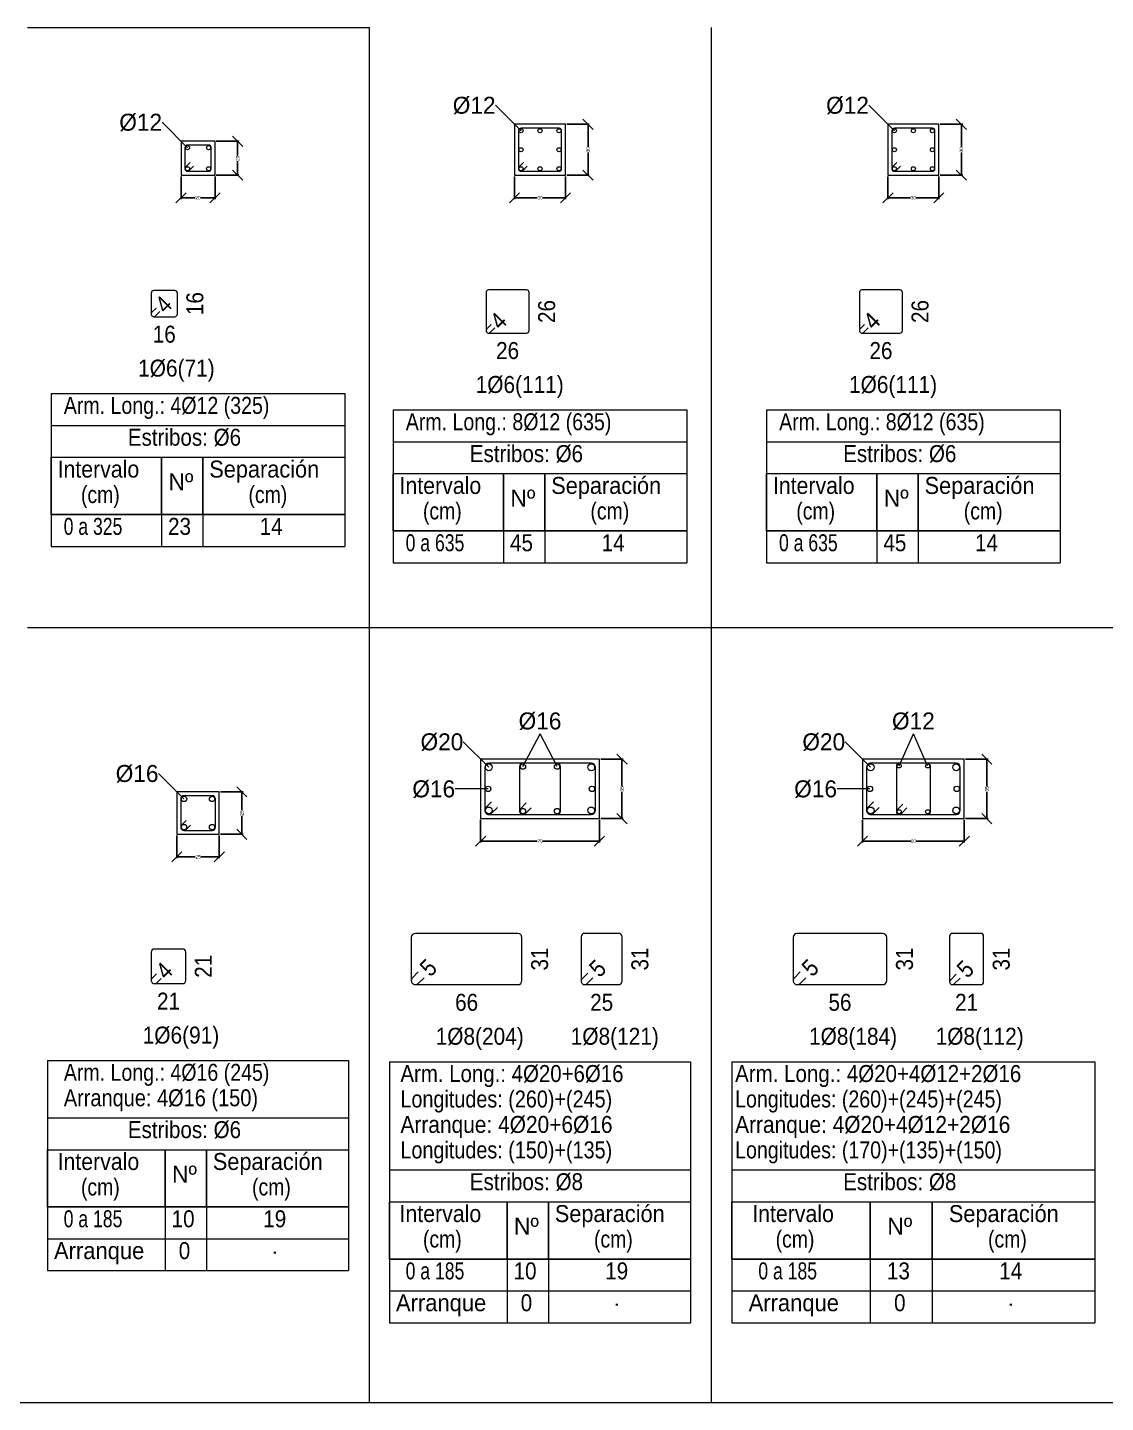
# Model space of a CAD drawing. Header units: millimetres. Extents: x 0 to 59.4, y 0 to 93.5.
# Drawn here: x 34.79 to 47.49, y 63.58 to 79.78 of the extents above; entities that cross this region are included whole.
import ezdxf
from ezdxf.enums import TextEntityAlignment as Align

# ---------------------------------------------------------------- set-up
doc = ezdxf.new("R2010")
doc.units = ezdxf.units.MM
for name, color, linetype, lineweight in [('ARM_LONGITUDINAL_Ø12', 171, 'Continuous', 9), ('ARM_LONGITUDINAL_Ø16', 212, 'Continuous', 9), ('ARM_LONGITUDINAL_Ø20', 30, 'Continuous', 9), ('ARM_TRANSVERSAL_DIMENSIONES_DE_LOS_ESTRIBOS', 122, 'Continuous', 9), ('ARM_TRANSVERSAL_REFERENCIA', 106, 'Continuous', 9), ('ARM_TRANSVERSAL_Ø6', 151, 'Continuous', 9), ('ARM_TRANSVERSAL_Ø8', 32, 'Continuous', 9), ('CUADRO_LINEAS', 7, 'Continuous', 9), ('CUADRO_LINEAS_DE_LA_TABLA_DE_DATOS_DE_LAS_COLUMNAS', 1, 'Continuous', 9), ('CUADRO_TEXTOS_DE_LA_TABLA_DE_DATOS_DE_LAS_COLUMNAS', 1, 'Continuous', 9), ('PILCPSECC_ARM_LONG_LINEAS_DE_LAS_ETIQUETAS_DE_LAS_POSICIONES_DE_ARMADO_LONGITUDINAL', 106, 'Continuous', 9), ('PILCPSECC_ARM_LONG_REFERENCIA', 106, 'Continuous', 9), ('SECC_COTAS', 122, 'Continuous', 9), ('SECC_HORMIGON', 1, 'Continuous', 9)]:
    doc.layers.add(name, color=color, linetype=linetype, lineweight=lineweight)
doc.styles.add('CYPETXT_0.06_romans', font='arial.ttf', dxfattribs={"height": 0.04})
doc.styles.add('CYPETXT_romans', font='arial.ttf', dxfattribs={"height": 0.2})
doc.dimstyles.new('cype_oblique', dxfattribs={"dimtxt": 0.18, "dimasz": 0.18, "dimexe": 0.015, "dimexo": 0.015, "dimgap": 0, "dimtad": 0, "dimdec": 4, "dimzin": 0, "dimdsep": 46, "dimtxsty": 'CYPETXT_0.06_romans', "dimblk": 'OBLIQUE', "dimtsz": 0.06, "dimcen": 0.09, "dimadec": 0, "dimazin": 0, "dimtfac": 1, "dimtdec": 4, "dimtofl": 0, "dimtmove": 2, "dimatfit": 3, "dimfxl": 1, "dimtolj": 1, "dimtzin": 0, "dimarcsym": 0})

# ---------------------------------------------------------------- blocks, each defined once
blk = doc.blocks.new('*D22')
at = {"layer": 'Defpoints', "color": 0, "transparency": 16777216}
for p in [(36.6, 78.038), (37, 78.038), (37, 77.772)]:
    blk.add_point(p, dxfattribs=at)
at = {"layer": 'SECC_COTAS', "color": 0, "lineweight": -2, "transparency": 16777216}
for p, q in [((36.6, 78.023), (36.6, 77.757)), ((37, 78.023), (37, 77.757)), ((36.54, 77.712), (36.66, 77.832)), ((36.6, 77.772), (36.767, 77.772)), ((37, 77.772), (36.833, 77.772)), ((36.94, 77.712), (37.06, 77.832))]:
    blk.add_line(p, q, dxfattribs=at)
at = {"layer": 'SECC_COTAS', "color": 0, "transparency": 16777216, "insert": (36.8, 77.772), "char_height": 0.04, "attachment_point": 5, "style": 'CYPETXT_0.06_romans'}
blk.add_mtext('\\A1;20', dxfattribs=at)
blk = doc.blocks.new('_OBLIQUE')
at = {"color": 0, "linetype": 'ByBlock', "lineweight": -2}
blk.add_line((-0.5, -0.5), (0.5, 0.5), dxfattribs=at)
blk = doc.blocks.new('*D23')
at = {"layer": 'Defpoints', "color": 0, "transparency": 16777216}
for p in [(37, 78.438), (37.266, 78.438), (37, 78.038)]:
    blk.add_point(p, dxfattribs=at)
at = {"layer": 'SECC_COTAS', "color": 0, "lineweight": -2, "transparency": 16777216}
for p, q in [((37.015, 78.438), (37.281, 78.438)), ((37.326, 78.378), (37.206, 78.498)), ((37.266, 78.438), (37.266, 78.272)), ((37.326, 77.978), (37.206, 78.098)), ((37.266, 78.038), (37.266, 78.205)), ((37.015, 78.038), (37.281, 78.038))]:
    blk.add_line(p, q, dxfattribs=at)
at = {"layer": 'SECC_COTAS', "color": 0, "transparency": 16777216, "insert": (37.266, 78.238), "char_height": 0.04, "attachment_point": 5, "rotation": 90, "style": 'CYPETXT_0.06_romans'}
blk.add_mtext('\\A1;20', dxfattribs=at)
blk = doc.blocks.new('*D24')
at = {"layer": 'Defpoints', "color": 0, "transparency": 16777216}
for p in [(40.53, 78.038), (41.13, 78.038), (41.13, 77.772)]:
    blk.add_point(p, dxfattribs=at)
at = {"layer": 'SECC_COTAS', "color": 0, "lineweight": -2, "transparency": 16777216}
for p, q in [((40.53, 78.023), (40.53, 77.757)), ((41.13, 78.023), (41.13, 77.757)), ((40.47, 77.712), (40.59, 77.832)), ((40.53, 77.772), (40.797, 77.772)), ((41.13, 77.772), (40.863, 77.772)), ((41.07, 77.712), (41.19, 77.832))]:
    blk.add_line(p, q, dxfattribs=at)
at = {"layer": 'SECC_COTAS', "color": 0, "transparency": 16777216, "insert": (40.83, 77.772), "char_height": 0.04, "attachment_point": 5, "style": 'CYPETXT_0.06_romans'}
blk.add_mtext('\\A1;30', dxfattribs=at)
blk = doc.blocks.new('*D25')
at = {"layer": 'Defpoints', "color": 0, "transparency": 16777216}
for p in [(41.13, 78.638), (41.396, 78.638), (41.13, 78.038)]:
    blk.add_point(p, dxfattribs=at)
at = {"layer": 'SECC_COTAS', "color": 0, "lineweight": -2, "transparency": 16777216}
for p, q in [((41.145, 78.638), (41.411, 78.638)), ((41.456, 78.578), (41.336, 78.698)), ((41.396, 78.638), (41.396, 78.371)), ((41.396, 78.038), (41.396, 78.305)), ((41.456, 77.978), (41.336, 78.098)), ((41.145, 78.038), (41.411, 78.038))]:
    blk.add_line(p, q, dxfattribs=at)
at = {"layer": 'SECC_COTAS', "color": 0, "transparency": 16777216, "insert": (41.396, 78.338), "char_height": 0.04, "attachment_point": 5, "rotation": 90, "style": 'CYPETXT_0.06_romans'}
blk.add_mtext('\\A1;30', dxfattribs=at)
blk = doc.blocks.new('*D26')
at = {"layer": 'Defpoints', "color": 0, "transparency": 16777216}
for p in [(44.93, 78.038), (45.53, 78.038), (45.53, 77.772)]:
    blk.add_point(p, dxfattribs=at)
at = {"layer": 'SECC_COTAS', "color": 0, "lineweight": -2, "transparency": 16777216}
for p, q in [((44.93, 78.023), (44.93, 77.757)), ((45.53, 78.023), (45.53, 77.757)), ((44.87, 77.712), (44.99, 77.832)), ((44.93, 77.772), (45.197, 77.772)), ((45.53, 77.772), (45.263, 77.772)), ((45.47, 77.712), (45.59, 77.832))]:
    blk.add_line(p, q, dxfattribs=at)
at = {"layer": 'SECC_COTAS', "color": 0, "transparency": 16777216, "insert": (45.23, 77.772), "char_height": 0.04, "attachment_point": 5, "style": 'CYPETXT_0.06_romans'}
blk.add_mtext('\\A1;30', dxfattribs=at)
blk = doc.blocks.new('*D27')
at = {"layer": 'Defpoints', "color": 0, "transparency": 16777216}
for p in [(45.53, 78.638), (45.796, 78.638), (45.53, 78.038)]:
    blk.add_point(p, dxfattribs=at)
at = {"layer": 'SECC_COTAS', "color": 0, "lineweight": -2, "transparency": 16777216}
for p, q in [((45.545, 78.638), (45.811, 78.638)), ((45.856, 78.578), (45.736, 78.698)), ((45.796, 78.638), (45.796, 78.371)), ((45.796, 78.038), (45.796, 78.305)), ((45.856, 77.978), (45.736, 78.098)), ((45.545, 78.038), (45.811, 78.038))]:
    blk.add_line(p, q, dxfattribs=at)
at = {"layer": 'SECC_COTAS', "color": 0, "transparency": 16777216, "insert": (45.796, 78.338), "char_height": 0.04, "attachment_point": 5, "rotation": 90, "style": 'CYPETXT_0.06_romans'}
blk.add_mtext('\\A1;30', dxfattribs=at)
blk = doc.blocks.new('*D46')
at = {"layer": 'Defpoints', "color": 0, "transparency": 16777216}
for p in [(36.55, 70.273), (37.05, 70.273), (37.05, 70.007)]:
    blk.add_point(p, dxfattribs=at)
at = {"layer": 'SECC_COTAS', "color": 0, "lineweight": -2, "transparency": 16777216}
for p, q in [((36.55, 70.258), (36.55, 69.992)), ((37.05, 70.258), (37.05, 69.992)), ((36.49, 69.947), (36.61, 70.067)), ((36.55, 70.007), (36.767, 70.007)), ((37.05, 70.007), (36.833, 70.007)), ((36.99, 69.947), (37.11, 70.067))]:
    blk.add_line(p, q, dxfattribs=at)
at = {"layer": 'SECC_COTAS', "color": 0, "transparency": 16777216, "insert": (36.8, 70.007), "char_height": 0.04, "attachment_point": 5, "style": 'CYPETXT_0.06_romans'}
blk.add_mtext('\\A1;25', dxfattribs=at)
blk = doc.blocks.new('*D47')
at = {"layer": 'Defpoints', "color": 0, "transparency": 16777216}
for p in [(37.05, 70.773), (37.316, 70.773), (37.05, 70.273)]:
    blk.add_point(p, dxfattribs=at)
at = {"layer": 'SECC_COTAS', "color": 0, "lineweight": -2, "transparency": 16777216}
for p, q in [((37.376, 70.713), (37.256, 70.833)), ((37.065, 70.773), (37.331, 70.773)), ((37.316, 70.773), (37.316, 70.557)), ((37.316, 70.273), (37.316, 70.49)), ((37.376, 70.213), (37.256, 70.333)), ((37.065, 70.273), (37.331, 70.273))]:
    blk.add_line(p, q, dxfattribs=at)
at = {"layer": 'SECC_COTAS', "color": 0, "transparency": 16777216, "insert": (37.316, 70.523), "char_height": 0.04, "attachment_point": 5, "rotation": 90, "style": 'CYPETXT_0.06_romans'}
blk.add_mtext('\\A1;25', dxfattribs=at)
blk = doc.blocks.new('*D48')
at = {"layer": 'Defpoints', "color": 0, "transparency": 16777216}
for p in [(40.13, 70.458), (41.53, 70.458), (41.53, 70.192)]:
    blk.add_point(p, dxfattribs=at)
at = {"layer": 'SECC_COTAS', "color": 0, "lineweight": -2, "transparency": 16777216}
for p, q in [((40.13, 70.443), (40.13, 70.177)), ((41.53, 70.443), (41.53, 70.177)), ((40.07, 70.132), (40.19, 70.252)), ((40.13, 70.192), (40.797, 70.192)), ((41.53, 70.192), (40.863, 70.192)), ((41.47, 70.132), (41.59, 70.252))]:
    blk.add_line(p, q, dxfattribs=at)
at = {"layer": 'SECC_COTAS', "color": 0, "transparency": 16777216, "insert": (40.83, 70.192), "char_height": 0.04, "attachment_point": 5, "style": 'CYPETXT_0.06_romans'}
blk.add_mtext('\\A1;70', dxfattribs=at)
blk = doc.blocks.new('*D49')
at = {"layer": 'Defpoints', "color": 0, "transparency": 16777216}
for p in [(41.53, 71.158), (41.796, 71.158), (41.53, 70.458)]:
    blk.add_point(p, dxfattribs=at)
at = {"layer": 'SECC_COTAS', "color": 0, "lineweight": -2, "transparency": 16777216}
for p, q in [((41.545, 71.158), (41.811, 71.158)), ((41.856, 71.098), (41.736, 71.218)), ((41.796, 71.158), (41.796, 70.841)), ((41.796, 70.458), (41.796, 70.775)), ((41.856, 70.398), (41.736, 70.518)), ((41.545, 70.458), (41.811, 70.458))]:
    blk.add_line(p, q, dxfattribs=at)
at = {"layer": 'SECC_COTAS', "color": 0, "transparency": 16777216, "insert": (41.796, 70.808), "char_height": 0.04, "attachment_point": 5, "rotation": 90, "style": 'CYPETXT_0.06_romans'}
blk.add_mtext('\\A1;35', dxfattribs=at)
blk = doc.blocks.new('*D50')
at = {"layer": 'Defpoints', "color": 0, "transparency": 16777216}
for p in [(44.63, 70.458), (45.83, 70.458), (45.83, 70.192)]:
    blk.add_point(p, dxfattribs=at)
at = {"layer": 'SECC_COTAS', "color": 0, "lineweight": -2, "transparency": 16777216}
for p, q in [((44.63, 70.443), (44.63, 70.177)), ((45.83, 70.443), (45.83, 70.177)), ((44.57, 70.132), (44.69, 70.252)), ((44.63, 70.192), (45.198, 70.192)), ((45.83, 70.192), (45.262, 70.192)), ((45.77, 70.132), (45.89, 70.252))]:
    blk.add_line(p, q, dxfattribs=at)
at = {"layer": 'SECC_COTAS', "color": 0, "transparency": 16777216, "insert": (45.23, 70.192), "char_height": 0.04, "attachment_point": 5, "style": 'CYPETXT_0.06_romans'}
blk.add_mtext('\\A1;60', dxfattribs=at)
blk = doc.blocks.new('*D51')
at = {"layer": 'Defpoints', "color": 0, "transparency": 16777216}
for p in [(45.83, 71.158), (46.096, 71.158), (45.83, 70.458)]:
    blk.add_point(p, dxfattribs=at)
at = {"layer": 'SECC_COTAS', "color": 0, "lineweight": -2, "transparency": 16777216}
for p, q in [((45.845, 71.158), (46.111, 71.158)), ((46.156, 71.098), (46.036, 71.218)), ((46.096, 71.158), (46.096, 70.841)), ((46.096, 70.458), (46.096, 70.775)), ((46.156, 70.398), (46.036, 70.518)), ((45.845, 70.458), (46.111, 70.458))]:
    blk.add_line(p, q, dxfattribs=at)
at = {"layer": 'SECC_COTAS', "color": 0, "transparency": 16777216, "insert": (46.096, 70.808), "char_height": 0.04, "attachment_point": 5, "rotation": 90, "style": 'CYPETXT_0.06_romans'}
blk.add_mtext('\\A1;35', dxfattribs=at)

msp = doc.modelspace()

# ---------------------------------------------------------------- linework, layer by layer
at = {"layer": 'ARM_LONGITUDINAL_Ø12'}
for centre in [(40.606, 78.56234), (40.83, 78.56234), (41.054, 78.56234), (45.006, 78.56234), (45.23, 78.56234), (45.454, 78.56234), (36.676, 78.36234), (36.924, 78.36234), (40.606, 78.33834), (41.054, 78.33834), (45.006, 78.33834), (45.454, 78.33834), (36.676, 78.11434), (36.924, 78.11434), (40.606, 78.11434), (40.83, 78.11434), (41.054, 78.11434), (45.006, 78.11434), (45.23, 78.11434), (45.454, 78.11434), (45.062, 71.07834), (45.398, 71.07834), (45.062, 70.53834), (45.398, 70.53834)]:
    msp.add_circle(centre, 0.024, dxfattribs=at)
at = {"layer": 'ARM_LONGITUDINAL_Ø16'}
for centre in [(40.62867, 71.07034), (41.03133, 71.07034), (40.218, 70.80834), (41.442, 70.80834), (44.718, 70.80834), (45.742, 70.80834), (36.634, 70.68934), (36.966, 70.68934), (40.62867, 70.54634), (41.03133, 70.54634), (36.634, 70.35734), (36.966, 70.35734)]:
    msp.add_circle(centre, 0.032, dxfattribs=at)
at = {"layer": 'ARM_LONGITUDINAL_Ø20'}
for centre in [(40.226, 71.06234), (41.434, 71.06234), (44.726, 71.06234), (45.734, 71.06234), (40.226, 70.55434), (41.434, 70.55434), (44.726, 70.55434), (45.734, 70.55434)]:
    msp.add_circle(centre, 0.04, dxfattribs=at)
at = {"layer": 'ARM_TRANSVERSAL_Ø6'}
for points in [[(40.6357, 78.18646), (40.58479, 78.13555), (40.58106, 78.13101), (40.57828, 78.12582), (40.57658, 78.12019), (40.576, 78.11434), (40.57658, 78.10849), (40.57828, 78.10286), (40.58106, 78.09767), (40.58479, 78.09312), (40.58933, 78.08939), (40.59452, 78.08662), (40.60015, 78.08491), (40.606, 78.08434), (41.054, 78.08434), (41.06548, 78.08662), (41.07521, 78.09312), (41.08172, 78.10286), (41.084, 78.11434), (41.084, 78.56234), (41.08172, 78.57382), (41.07521, 78.58355), (41.06548, 78.59005), (41.054, 78.59234), (40.606, 78.59234), (40.59452, 78.59005), (40.58479, 78.58355), (40.57828, 78.57382), (40.576, 78.56234), (40.576, 78.11434), (40.57658, 78.10849), (40.57828, 78.10286), (40.58106, 78.09767), (40.58479, 78.09312), (40.58933, 78.08939), (40.59452, 78.08662), (40.60015, 78.08491), (40.606, 78.08434), (40.61185, 78.08491), (40.61748, 78.08662), (40.62267, 78.08939), (40.62721, 78.09312), (40.67812, 78.14404)], [(45.0357, 78.18646), (44.98479, 78.13555), (44.98106, 78.13101), (44.97828, 78.12582), (44.97658, 78.12019), (44.976, 78.11434), (44.97658, 78.10849), (44.97828, 78.10286), (44.98106, 78.09767), (44.98479, 78.09312), (44.98933, 78.08939), (44.99452, 78.08662), (45.00015, 78.08491), (45.006, 78.08434), (45.454, 78.08434), (45.46548, 78.08662), (45.47521, 78.09312), (45.48172, 78.10286), (45.484, 78.11434), (45.484, 78.56234), (45.48172, 78.57382), (45.47521, 78.58355), (45.46548, 78.59005), (45.454, 78.59234), (45.006, 78.59234), (44.99452, 78.59005), (44.98479, 78.58355), (44.97828, 78.57382), (44.976, 78.56234), (44.976, 78.11434), (44.97658, 78.10849), (44.97828, 78.10286), (44.98106, 78.09767), (44.98479, 78.09312), (44.98933, 78.08939), (44.99452, 78.08662), (45.00015, 78.08491), (45.006, 78.08434), (45.01185, 78.08491), (45.01748, 78.08662), (45.02267, 78.08939), (45.02721, 78.09312), (45.07812, 78.14404)], [(36.7057, 78.18646), (36.65479, 78.13555), (36.65106, 78.13101), (36.64828, 78.12582), (36.64658, 78.12019), (36.646, 78.11434), (36.64658, 78.10849), (36.64828, 78.10286), (36.65106, 78.09767), (36.65479, 78.09312), (36.65933, 78.08939), (36.66452, 78.08662), (36.67015, 78.08491), (36.676, 78.08434), (36.924, 78.08434), (36.93548, 78.08662), (36.94521, 78.09312), (36.95172, 78.10286), (36.954, 78.11434), (36.954, 78.36234), (36.95172, 78.37382), (36.94521, 78.38355), (36.93548, 78.39005), (36.924, 78.39234), (36.676, 78.39234), (36.66452, 78.39005), (36.65479, 78.38355), (36.64828, 78.37382), (36.646, 78.36234), (36.646, 78.11434), (36.64658, 78.10849), (36.64828, 78.10286), (36.65106, 78.09767), (36.65479, 78.09312), (36.65933, 78.08939), (36.66452, 78.08662), (36.67015, 78.08491), (36.676, 78.08434), (36.68185, 78.08491), (36.68748, 78.08662), (36.69267, 78.08939), (36.69721, 78.09312), (36.74812, 78.14404)], [(36.3077, 76.47346), (36.25679, 76.42255), (36.25306, 76.41801), (36.25028, 76.41282), (36.24858, 76.40719), (36.248, 76.40134), (36.24858, 76.39549), (36.25028, 76.38986), (36.25306, 76.38467), (36.25679, 76.38012), (36.26133, 76.37639), (36.26652, 76.37362), (36.27215, 76.37191), (36.278, 76.37134), (36.526, 76.37134), (36.53748, 76.37362), (36.54721, 76.38012), (36.55372, 76.38986), (36.556, 76.40134), (36.556, 76.64934), (36.55372, 76.66082), (36.54721, 76.67055), (36.53748, 76.67705), (36.526, 76.67934), (36.278, 76.67934), (36.26652, 76.67705), (36.25679, 76.67055), (36.25028, 76.66082), (36.248, 76.64934), (36.248, 76.40134), (36.24858, 76.39549), (36.25028, 76.38986), (36.25306, 76.38467), (36.25679, 76.38012), (36.26133, 76.37639), (36.26652, 76.37362), (36.27215, 76.37191), (36.278, 76.37134), (36.28385, 76.37191), (36.28948, 76.37362), (36.29467, 76.37639), (36.29921, 76.38012), (36.35012, 76.43104)], [(40.2537, 76.28046), (40.20279, 76.22955), (40.19906, 76.22501), (40.19628, 76.21982), (40.19458, 76.21419), (40.194, 76.20834), (40.19458, 76.20249), (40.19628, 76.19686), (40.19906, 76.19167), (40.20279, 76.18712), (40.20733, 76.18339), (40.21252, 76.18062), (40.21815, 76.17891), (40.224, 76.17834), (40.672, 76.17834), (40.68348, 76.18062), (40.69321, 76.18712), (40.69972, 76.19686), (40.702, 76.20834), (40.702, 76.65634), (40.69972, 76.66782), (40.69321, 76.67755), (40.68348, 76.68405), (40.672, 76.68634), (40.224, 76.68634), (40.21252, 76.68405), (40.20279, 76.67755), (40.19628, 76.66782), (40.194, 76.65634), (40.194, 76.20834), (40.19458, 76.20249), (40.19628, 76.19686), (40.19906, 76.19167), (40.20279, 76.18712), (40.20733, 76.18339), (40.21252, 76.18062), (40.21815, 76.17891), (40.224, 76.17834), (40.22985, 76.17891), (40.23548, 76.18062), (40.24067, 76.18339), (40.24521, 76.18712), (40.29612, 76.23804)], [(44.6537, 76.28046), (44.60279, 76.22955), (44.59906, 76.22501), (44.59628, 76.21982), (44.59458, 76.21419), (44.594, 76.20834), (44.59458, 76.20249), (44.59628, 76.19686), (44.59906, 76.19167), (44.60279, 76.18712), (44.60733, 76.18339), (44.61252, 76.18062), (44.61815, 76.17891), (44.624, 76.17834), (45.072, 76.17834), (45.08348, 76.18062), (45.09321, 76.18712), (45.09972, 76.19686), (45.102, 76.20834), (45.102, 76.65634), (45.09972, 76.66782), (45.09321, 76.67755), (45.08348, 76.68405), (45.072, 76.68634), (44.624, 76.68634), (44.61252, 76.68405), (44.60279, 76.67755), (44.59628, 76.66782), (44.594, 76.65634), (44.594, 76.20834), (44.59458, 76.20249), (44.59628, 76.19686), (44.59906, 76.19167), (44.60279, 76.18712), (44.60733, 76.18339), (44.61252, 76.18062), (44.61815, 76.17891), (44.624, 76.17834), (44.62985, 76.17891), (44.63548, 76.18062), (44.64067, 76.18339), (44.64521, 76.18712), (44.69612, 76.23804)], [(36.65804, 70.43512), (36.60713, 70.38421), (36.6024, 70.37845), (36.59889, 70.37188), (36.59673, 70.36475), (36.596, 70.35734), (36.59673, 70.34992), (36.59889, 70.3428), (36.6024, 70.33623), (36.60713, 70.33047), (36.61289, 70.32574), (36.61946, 70.32223), (36.62659, 70.32007), (36.634, 70.31934), (36.966, 70.31934), (36.98054, 70.32223), (36.99287, 70.33047), (37.00111, 70.3428), (37.004, 70.35734), (37.004, 70.68934), (37.00111, 70.70388), (36.99287, 70.71621), (36.98054, 70.72445), (36.966, 70.72734), (36.634, 70.72734), (36.61946, 70.72445), (36.60713, 70.71621), (36.59889, 70.70388), (36.596, 70.68934), (36.596, 70.35734), (36.59673, 70.34992), (36.59889, 70.3428), (36.6024, 70.33623), (36.60713, 70.33047), (36.61289, 70.32574), (36.61946, 70.32223), (36.62659, 70.32007), (36.634, 70.31934), (36.64141, 70.32007), (36.64854, 70.32223), (36.65511, 70.32574), (36.66087, 70.33047), (36.71178, 70.38138)], [(36.31004, 68.62912), (36.25913, 68.57821), (36.2544, 68.57245), (36.25089, 68.56588), (36.24873, 68.55875), (36.248, 68.55134), (36.24873, 68.54392), (36.25089, 68.5368), (36.2544, 68.53023), (36.25913, 68.52447), (36.26489, 68.51974), (36.27146, 68.51623), (36.27859, 68.51407), (36.286, 68.51334), (36.618, 68.51334), (36.63254, 68.51623), (36.64487, 68.52447), (36.65311, 68.5368), (36.656, 68.55134), (36.656, 68.88334), (36.65311, 68.89788), (36.64487, 68.91021), (36.63254, 68.91845), (36.618, 68.92134), (36.286, 68.92134), (36.27146, 68.91845), (36.25913, 68.91021), (36.25089, 68.89788), (36.248, 68.88334), (36.248, 68.55134), (36.24873, 68.54392), (36.25089, 68.5368), (36.2544, 68.53023), (36.25913, 68.52447), (36.26489, 68.51974), (36.27146, 68.51623), (36.27859, 68.51407), (36.286, 68.51334), (36.29341, 68.51407), (36.30054, 68.51623), (36.30711, 68.51974), (36.31287, 68.52447), (36.36378, 68.57538)]]:
    msp.add_lwpolyline(points, dxfattribs=at)
at = {"layer": 'ARM_TRANSVERSAL_Ø8'}
for points in [[(40.25994, 70.65616), (40.19206, 70.58828), (40.18609, 70.58101), (40.18165, 70.57271), (40.17892, 70.5637), (40.178, 70.55434), (40.17892, 70.54497), (40.18165, 70.53597), (40.18609, 70.52767), (40.19206, 70.5204), (40.19933, 70.51443), (40.20763, 70.50999), (40.21664, 70.50726), (40.226, 70.50634), (41.434, 70.50634), (41.45237, 70.50999), (41.46794, 70.5204), (41.47835, 70.53597), (41.482, 70.55434), (41.482, 71.06234), (41.47835, 71.08071), (41.46794, 71.09628), (41.45237, 71.10668), (41.434, 71.11034), (40.226, 71.11034), (40.20763, 71.10668), (40.19206, 71.09628), (40.18165, 71.08071), (40.178, 71.06234), (40.178, 70.55434), (40.17892, 70.54497), (40.18165, 70.53597), (40.18609, 70.52767), (40.19206, 70.5204), (40.19933, 70.51443), (40.20763, 70.50999), (40.21664, 70.50726), (40.226, 70.50634), (40.23536, 70.50726), (40.24437, 70.50999), (40.25267, 70.51443), (40.25994, 70.5204), (40.32782, 70.58828)], [(40.66826, 70.6425), (40.60038, 70.57462), (40.59541, 70.56856), (40.59171, 70.56165), (40.58944, 70.55414), (40.58867, 70.54634), (40.58944, 70.53853), (40.59171, 70.53103), (40.59541, 70.52412), (40.60038, 70.51805), (40.60644, 70.51308), (40.61336, 70.50938), (40.62086, 70.50711), (40.62867, 70.50634), (41.03133, 70.50634), (41.04664, 70.50938), (41.05962, 70.51805), (41.06829, 70.53103), (41.07133, 70.54634), (41.07133, 71.07034), (41.06829, 71.08565), (41.05962, 71.09862), (41.04664, 71.10729), (41.03133, 71.11034), (40.62867, 71.11034), (40.61336, 71.10729), (40.60038, 71.09862), (40.59171, 71.08565), (40.58867, 71.07034), (40.58867, 70.54634), (40.58944, 70.53853), (40.59171, 70.53103), (40.59541, 70.52412), (40.60038, 70.51805), (40.60644, 70.51308), (40.61336, 70.50938), (40.62086, 70.50711), (40.62867, 70.50634), (40.63647, 70.50711), (40.64397, 70.50938), (40.65089, 70.51308), (40.65695, 70.51805), (40.72483, 70.58594)], [(44.75994, 70.65616), (44.69206, 70.58828), (44.68609, 70.58101), (44.68165, 70.57271), (44.67892, 70.5637), (44.678, 70.55434), (44.67892, 70.54497), (44.68165, 70.53597), (44.68609, 70.52767), (44.69206, 70.5204), (44.69933, 70.51443), (44.70763, 70.50999), (44.71664, 70.50726), (44.726, 70.50634), (45.734, 70.50634), (45.75237, 70.50999), (45.76794, 70.5204), (45.77835, 70.53597), (45.782, 70.55434), (45.782, 71.06234), (45.77835, 71.08071), (45.76794, 71.09628), (45.75237, 71.10668), (45.734, 71.11034), (44.726, 71.11034), (44.70763, 71.10668), (44.69206, 71.09628), (44.68165, 71.08071), (44.678, 71.06234), (44.678, 70.55434), (44.67892, 70.54497), (44.68165, 70.53597), (44.68609, 70.52767), (44.69206, 70.5204), (44.69933, 70.51443), (44.70763, 70.50999), (44.71664, 70.50726), (44.726, 70.50634), (44.73536, 70.50726), (44.74437, 70.50999), (44.75267, 70.51443), (44.75994, 70.5204), (44.82782, 70.58828)], [(45.10725, 70.62885), (45.03937, 70.56097), (45.03539, 70.55612), (45.03244, 70.55058), (45.03061, 70.54458), (45.03, 70.53834), (45.03061, 70.5321), (45.03244, 70.52609), (45.03539, 70.52056), (45.03937, 70.51571), (45.04422, 70.51173), (45.04975, 70.50877), (45.05576, 70.50695), (45.062, 70.50634), (45.398, 70.50634), (45.41025, 70.50877), (45.42063, 70.51571), (45.42756, 70.52609), (45.43, 70.53834), (45.43, 71.07834), (45.42756, 71.09058), (45.42063, 71.10097), (45.41025, 71.1079), (45.398, 71.11034), (45.062, 71.11034), (45.04975, 71.1079), (45.03937, 71.10097), (45.03244, 71.09058), (45.03, 71.07834), (45.03, 70.53834), (45.03061, 70.5321), (45.03244, 70.52609), (45.03539, 70.52056), (45.03937, 70.51571), (45.04422, 70.51173), (45.04975, 70.50877), (45.05576, 70.50695), (45.062, 70.50634), (45.06701, 70.50673), (45.07189, 70.5079), (45.07653, 70.50983), (45.08081, 70.51245), (45.08463, 70.51571), (45.15251, 70.58359)], [(39.39494, 68.65116), (39.32706, 68.58328), (39.32109, 68.57601), (39.31665, 68.56771), (39.31392, 68.5587), (39.313, 68.54934), (39.31392, 68.53997), (39.31665, 68.53097), (39.32109, 68.52267), (39.32706, 68.5154), (39.33433, 68.50943), (39.34263, 68.50499), (39.35164, 68.50226), (39.361, 68.50134), (40.569, 68.50134), (40.58737, 68.50499), (40.60294, 68.5154), (40.61335, 68.53097), (40.617, 68.54934), (40.617, 69.05734), (40.61335, 69.07571), (40.60294, 69.09128), (40.58737, 69.10168), (40.569, 69.10534), (39.361, 69.10534), (39.34263, 69.10168), (39.32706, 69.09128), (39.31665, 69.07571), (39.313, 69.05734), (39.313, 68.54934), (39.31392, 68.53997), (39.31665, 68.53097), (39.32109, 68.52267), (39.32706, 68.5154), (39.33433, 68.50943), (39.34263, 68.50499), (39.35164, 68.50226), (39.361, 68.50134), (39.37036, 68.50226), (39.37937, 68.50499), (39.38767, 68.50943), (39.39494, 68.5154), (39.46282, 68.58328)], [(41.39526, 68.6375), (41.32738, 68.56962), (41.32241, 68.56356), (41.31871, 68.55665), (41.31644, 68.54914), (41.31567, 68.54134), (41.31644, 68.53353), (41.31871, 68.52603), (41.32241, 68.51912), (41.32738, 68.51305), (41.33344, 68.50808), (41.34036, 68.50438), (41.34786, 68.50211), (41.35567, 68.50134), (41.75833, 68.50134), (41.77364, 68.50438), (41.78662, 68.51305), (41.79529, 68.52603), (41.79833, 68.54134), (41.79833, 69.06534), (41.79529, 69.08065), (41.78662, 69.09362), (41.77364, 69.10229), (41.75833, 69.10534), (41.35567, 69.10534), (41.34036, 69.10229), (41.32738, 69.09362), (41.31871, 69.08065), (41.31567, 69.06534), (41.31567, 68.54134), (41.31644, 68.53353), (41.31871, 68.52603), (41.32241, 68.51912), (41.32738, 68.51305), (41.33344, 68.50808), (41.34036, 68.50438), (41.34786, 68.50211), (41.35567, 68.50134), (41.36347, 68.50211), (41.37097, 68.50438), (41.37789, 68.50808), (41.38395, 68.51305), (41.45183, 68.58094)], [(43.89494, 68.65116), (43.82706, 68.58328), (43.82109, 68.57601), (43.81665, 68.56771), (43.81392, 68.5587), (43.813, 68.54934), (43.81392, 68.53997), (43.81665, 68.53097), (43.82109, 68.52267), (43.82706, 68.5154), (43.83433, 68.50943), (43.84263, 68.50499), (43.85164, 68.50226), (43.861, 68.50134), (44.869, 68.50134), (44.88737, 68.50499), (44.90294, 68.5154), (44.91335, 68.53097), (44.917, 68.54934), (44.917, 69.05734), (44.91335, 69.07571), (44.90294, 69.09128), (44.88737, 69.10168), (44.869, 69.10534), (43.861, 69.10534), (43.84263, 69.10168), (43.82706, 69.09128), (43.81665, 69.07571), (43.813, 69.05734), (43.813, 68.54934), (43.81392, 68.53997), (43.81665, 68.53097), (43.82109, 68.52267), (43.82706, 68.5154), (43.83433, 68.50943), (43.84263, 68.50499), (43.85164, 68.50226), (43.861, 68.50134), (43.87036, 68.50226), (43.87937, 68.50499), (43.88767, 68.50943), (43.89494, 68.5154), (43.96282, 68.58328)], [(45.73425, 68.62385), (45.66637, 68.55597), (45.66239, 68.55112), (45.65944, 68.54558), (45.65761, 68.53958), (45.657, 68.53334), (45.65761, 68.5271), (45.65944, 68.52109), (45.66239, 68.51556), (45.66637, 68.51071), (45.67122, 68.50673), (45.67675, 68.50377), (45.68276, 68.50195), (45.689, 68.50134), (46.025, 68.50134), (46.03725, 68.50377), (46.04763, 68.51071), (46.05456, 68.52109), (46.057, 68.53334), (46.057, 69.07334), (46.05456, 69.08558), (46.04763, 69.09597), (46.03725, 69.1029), (46.025, 69.10534), (45.689, 69.10534), (45.67675, 69.1029), (45.66637, 69.09597), (45.65944, 69.08558), (45.657, 69.07334), (45.657, 68.53334), (45.65761, 68.5271), (45.65944, 68.52109), (45.66239, 68.51556), (45.66637, 68.51071), (45.67122, 68.50673), (45.67675, 68.50377), (45.68276, 68.50195), (45.689, 68.50134), (45.69401, 68.50173), (45.69889, 68.5029), (45.70353, 68.50483), (45.70781, 68.50745), (45.71163, 68.51071), (45.77951, 68.57859)]]:
    msp.add_lwpolyline(points, dxfattribs=at)
at = {"layer": 'CUADRO_LINEAS'}
for p, q in [((34.79, 79.77834), (38.82, 79.77834)), ((38.82, 72.70834), (38.82, 79.77834)), ((42.85, 72.70834), (42.85, 79.77834)), ((34.79, 72.70834), (38.82, 72.70834)), ((38.82, 63.57834), (38.82, 72.70834)), ((38.82, 72.70834), (42.85, 72.70834)), ((42.85, 63.57834), (42.85, 72.70834)), ((42.85, 72.70834), (47.62, 72.70834))]:
    msp.add_line(p, q, dxfattribs=at)
msp.add_lwpolyline([(3, 63.57834), (7.69, 63.57834), (12.38, 63.57834), (17.07, 63.57834), (21.76, 63.57834), (26.45, 63.57834), (30.76, 63.57834), (34.79, 63.57834), (38.82, 63.57834), (42.85, 63.57834), (47.62, 63.57834), (51.65, 63.57834), (55.68, 63.57834)], dxfattribs=at)
at = {"layer": 'CUADRO_LINEAS_DE_LA_TABLA_DE_DATOS_DE_LAS_COLUMNAS'}
for p, q in [((35.06907, 75.46534), (38.53093, 75.46534)), ((35.06907, 75.46534), (35.06907, 73.66465)), ((38.53093, 75.46534), (38.53093, 73.66465)), ((39.09907, 75.27234), (42.56093, 75.27234)), ((39.09907, 75.27234), (39.09907, 73.47165)), ((42.56093, 75.27234), (42.56093, 73.47165)), ((43.49907, 75.27234), (46.96093, 75.27234)), ((43.49907, 75.27234), (43.49907, 73.47165)), ((46.96093, 75.27234), (46.96093, 73.47165)), ((35.06907, 75.09018), (38.53093, 75.09018)), ((39.09907, 74.89718), (42.56093, 74.89718)), ((43.49907, 74.89718), (46.96093, 74.89718)), ((35.06907, 74.71502), (38.53093, 74.71502)), ((35.06916, 74.71494), (38.53084, 74.71494)), ((35.06916, 74.71494), (35.06916, 73.66473)), ((36.37099, 74.71494), (36.37099, 73.66473)), ((36.85715, 74.71494), (36.85715, 73.66473)), ((38.53084, 74.71494), (38.53084, 73.66473)), ((39.09907, 74.52202), (42.56093, 74.52202)), ((39.09916, 74.52194), (42.56084, 74.52194)), ((39.09916, 74.52194), (39.09916, 73.47173)), ((40.40099, 74.52194), (40.40099, 73.47173)), ((40.88715, 74.52194), (40.88715, 73.47173)), ((42.56084, 74.52194), (42.56084, 73.47173)), ((43.49907, 74.52202), (46.96093, 74.52202)), ((43.49916, 74.52194), (46.96084, 74.52194)), ((43.49916, 74.52194), (43.49916, 73.47173)), ((44.80099, 74.52194), (44.80099, 73.47173)), ((45.28715, 74.52194), (45.28715, 73.47173)), ((46.96084, 74.52194), (46.96084, 73.47173)), ((35.06916, 74.03989), (38.53084, 74.03989)), ((39.09916, 73.84689), (42.56084, 73.84689)), ((43.49916, 73.84689), (46.96084, 73.84689)), ((35.06907, 73.66465), (38.53093, 73.66465)), ((35.06916, 73.66473), (38.53084, 73.66473)), ((39.09907, 73.47165), (42.56093, 73.47165)), ((39.09916, 73.47173), (42.56084, 73.47173)), ((43.49907, 73.47165), (46.96093, 73.47165)), ((43.49916, 73.47173), (46.96084, 73.47173)), ((35.02708, 67.60734), (38.57292, 67.60734)), ((35.02708, 67.60734), (35.02708, 65.1316)), ((38.57292, 67.60734), (38.57292, 65.1316)), ((39.05708, 67.59334), (42.60292, 67.59334)), ((39.05708, 67.59334), (39.05708, 64.51782)), ((42.60292, 67.59334), (42.60292, 64.51782)), ((43.09174, 67.59334), (47.36826, 67.59334)), ((43.09174, 67.59334), (43.09174, 64.51782)), ((47.36826, 67.59334), (47.36826, 64.51782)), ((35.02708, 66.93229), (38.57292, 66.93229)), ((35.02708, 66.55713), (38.57292, 66.55713)), ((35.02716, 66.55705), (38.57284, 66.55705)), ((35.02716, 66.55705), (35.02716, 65.13168)), ((36.41299, 66.55705), (36.41299, 65.13168)), ((36.89914, 66.55705), (36.89914, 65.13168)), ((38.57284, 66.55705), (38.57284, 65.13168)), ((39.05708, 66.31851), (42.60292, 66.31851)), ((43.09174, 66.31851), (47.36826, 66.31851)), ((39.05708, 65.94335), (42.60292, 65.94335)), ((39.05716, 65.94327), (42.60284, 65.94327)), ((39.05716, 65.94327), (39.05716, 64.51791)), ((40.44299, 65.94327), (40.44299, 64.51791)), ((40.92914, 65.94327), (40.92914, 64.51791)), ((42.60284, 65.94327), (42.60284, 64.51791)), ((43.09174, 65.94335), (47.36826, 65.94335)), ((43.09183, 65.94327), (47.36817, 65.94327)), ((43.09183, 65.94327), (43.09183, 64.51791)), ((44.72124, 65.94327), (44.72124, 64.51791)), ((45.45098, 65.94327), (45.45098, 64.51791)), ((47.36817, 65.94327), (47.36817, 64.51791)), ((35.02716, 65.882), (38.57284, 65.882)), ((35.02716, 65.50684), (38.57284, 65.50684)), ((35.02708, 65.1316), (38.57292, 65.1316)), ((35.02716, 65.13168), (38.57284, 65.13168)), ((39.05716, 65.26822), (42.60284, 65.26822)), ((43.09183, 65.26822), (47.36817, 65.26822)), ((39.05716, 64.89306), (42.60284, 64.89306)), ((43.09183, 64.89306), (47.36817, 64.89306)), ((39.05708, 64.51782), (42.60292, 64.51782)), ((39.05716, 64.51791), (42.60284, 64.51791)), ((43.09174, 64.51782), (47.36826, 64.51782)), ((43.09183, 64.51791), (47.36817, 64.51791))]:
    msp.add_line(p, q, dxfattribs=at)
at = {"layer": 'CUADRO_LINEAS_DE_LA_TABLA_DE_DATOS_DE_LAS_COLUMNAS', "color": 7, "true_color": 0xf2f1f0}
for points in [[(35.06916, 74.71494), (36.37099, 74.71494), (36.37099, 74.03989), (35.06916, 74.03989)], [(36.37099, 74.71494), (36.85715, 74.71494), (36.85715, 74.03989), (36.37099, 74.03989)], [(36.85715, 74.71494), (38.53084, 74.71494), (38.53084, 74.03989), (36.85715, 74.03989)], [(39.09916, 74.52194), (40.40099, 74.52194), (40.40099, 73.84689), (39.09916, 73.84689)], [(40.40099, 74.52194), (40.88715, 74.52194), (40.88715, 73.84689), (40.40099, 73.84689)], [(40.88715, 74.52194), (42.56084, 74.52194), (42.56084, 73.84689), (40.88715, 73.84689)], [(43.49916, 74.52194), (44.80099, 74.52194), (44.80099, 73.84689), (43.49916, 73.84689)], [(44.80099, 74.52194), (45.28715, 74.52194), (45.28715, 73.84689), (44.80099, 73.84689)], [(45.28715, 74.52194), (46.96084, 74.52194), (46.96084, 73.84689), (45.28715, 73.84689)], [(35.02716, 66.55705), (36.41299, 66.55705), (36.41299, 65.882), (35.02716, 65.882)], [(36.41299, 66.55705), (36.89914, 66.55705), (36.89914, 65.882), (36.41299, 65.882)], [(36.89914, 66.55705), (38.57284, 66.55705), (38.57284, 65.882), (36.89914, 65.882)], [(39.05716, 65.94327), (40.44299, 65.94327), (40.44299, 65.26822), (39.05716, 65.26822)], [(40.44299, 65.94327), (40.92914, 65.94327), (40.92914, 65.26822), (40.44299, 65.26822)], [(40.92914, 65.94327), (42.60284, 65.94327), (42.60284, 65.26822), (40.92914, 65.26822)], [(43.09183, 65.94327), (44.72124, 65.94327), (44.72124, 65.26822), (43.09183, 65.26822)], [(44.72124, 65.94327), (45.45098, 65.94327), (45.45098, 65.26822), (44.72124, 65.26822)], [(45.45098, 65.94327), (47.36817, 65.94327), (47.36817, 65.26822), (45.45098, 65.26822)]]:
    msp.add_lwpolyline(points, close=True, dxfattribs=at)
at = {"layer": 'PILCPSECC_ARM_LONG_LINEAS_DE_LAS_ETIQUETAS_DE_LAS_POSICIONES_DE_ARMADO_LONGITUDINAL'}
for p, q in [((40.218, 70.80834), (39.83, 70.80834)), ((44.718, 70.80834), (44.33, 70.80834))]:
    msp.add_line(p, q, dxfattribs=at)
for points in [[(40.606, 78.56234), (40.306, 78.86234)], [(45.006, 78.56234), (44.706, 78.86234)], [(36.676, 78.36234), (36.376, 78.66234)], [(40.62867, 71.07034), (40.83, 71.45834)], [(41.03133, 71.07034), (40.83, 71.45834)], [(45.062, 71.07834), (45.23, 71.45834)], [(45.398, 71.07834), (45.23, 71.45834)], [(40.226, 71.06234), (39.926, 71.36234)], [(44.726, 71.06234), (44.426, 71.36234)], [(36.634, 70.68934), (36.334, 70.98934)]]:
    msp.add_lwpolyline(points, dxfattribs=at)
at = {"layer": 'SECC_HORMIGON'}
for points in [[(40.53, 78.03834), (41.13, 78.03834), (41.13, 78.63834), (40.53, 78.63834), (40.53, 78.03834)], [(44.93, 78.03834), (45.53, 78.03834), (45.53, 78.63834), (44.93, 78.63834), (44.93, 78.03834)], [(36.6, 78.03834), (37, 78.03834), (37, 78.43834), (36.6, 78.43834), (36.6, 78.03834)], [(40.13, 70.45834), (41.53, 70.45834), (41.53, 71.15834), (40.13, 71.15834), (40.13, 70.45834)], [(44.63, 70.45834), (45.83, 70.45834), (45.83, 71.15834), (44.63, 71.15834), (44.63, 70.45834)], [(36.55, 70.27334), (37.05, 70.27334), (37.05, 70.77334), (36.55, 70.77334), (36.55, 70.27334)]]:
    msp.add_lwpolyline(points, close=True, dxfattribs=at)

# ---------------------------------------------------------------- texts
at = {"layer": 'ARM_TRANSVERSAL_DIMENSIONES_DE_LOS_ESTRIBOS', "style": 'CYPETXT_romans', "width": 0.872274}
for s, p in [('16', (36.662, 76.52534)), ('26', (40.808, 76.43234)), ('26', (45.208, 76.43234)), ('31', (40.725, 68.80334)), ('31', (41.90633, 68.80334)), ('31', (45.025, 68.80334)), ('31', (46.165, 68.80334)), ('21', (36.762, 68.71734))]:
    msp.add_text(s, height=0.2, rotation=90, dxfattribs=at).set_placement(p, align=Align.TOP_CENTER)
for s, p in [('4', (36.39255, 76.51589)), ('4', (40.33855, 76.32289)), ('4', (44.73855, 76.32289)), ('4', (36.40055, 68.66589)), ('5', (39.51374, 68.70207)), ('5', (41.5084, 68.69407)), ('5', (44.01374, 68.70207)), ('5', (45.84174, 68.68607))]:
    msp.add_text(s, height=0.2, rotation=45, dxfattribs=at).set_placement(p, align=Align.MIDDLE_CENTER)
for s, p in [('16', (36.402, 76.26534)), ('26', (40.448, 76.07234)), ('26', (44.848, 76.07234)), ('21', (36.452, 68.40734)), ('66', (39.965, 68.39334)), ('25', (41.557, 68.39334)), ('56', (44.365, 68.39334)), ('21', (45.857, 68.39334))]:
    msp.add_text(s, height=0.2, dxfattribs=at).set_placement(p, align=Align.TOP_CENTER)
at = {"layer": 'ARM_TRANSVERSAL_REFERENCIA', "style": 'CYPETXT_romans'}
for s, width, p in [('1%%c6(71)', 0.880523, (36.54454, 75.76534)), ('1%%c6(111)', 0.879425, (40.59054, 75.57234)), ('1%%c6(111)', 0.879425, (44.99054, 75.57234)), ('1%%c6(91)', 0.880523, (36.59854, 67.90734)), ('1%%c8(204)', 0.879425, (40.119, 67.89334)), ('1%%c8(121)', 0.879425, (41.711, 67.89334)), ('1%%c8(184)', 0.879425, (44.519, 67.89334)), ('1%%c8(112)', 0.879425, (46.011, 67.89334))]:
    msp.add_text(s, height=0.2, dxfattribs=dict(at, width=width)).set_placement(p, align=Align.MIDDLE_CENTER)
at = {"layer": 'CUADRO_TEXTOS_DE_LA_TABLA_DE_DATOS_DE_LAS_COLUMNAS', "style": 'CYPETXT_romans'}
for s, width, p in [('Arm. Long.: 4%%c12 (325)', 0.825462, (35.21809, 75.22616)), ('Arm. Long.: 8%%c12 (635)', 0.825462, (39.24809, 75.03316)), ('Arm. Long.: 8%%c12 (635)', 0.825462, (43.64809, 75.03316)), ('Estribos: %%c6', 0.868241, (35.9723, 74.85101)), ('Estribos: %%c6', 0.868241, (40.0023, 74.65801)), ('Estribos: %%c6', 0.868241, (44.4023, 74.65801)), ('Intervalo', 0.898545, (35.14434, 74.47576)), ('Separación', 0.916298, (36.93233, 74.47576)), ('Nº', 0.966527, (36.45067, 74.32582)), ('(cm)', 0.818699, (35.42019, 74.17587)), ('(cm)', 0.818699, (37.39411, 74.17587)), ('Intervalo', 0.898545, (39.17434, 74.28276)), ('Separación', 0.916298, (40.96233, 74.28276)), ('Intervalo', 0.898545, (43.57434, 74.28276)), ('Separación', 0.916298, (45.36233, 74.28276)), ('Nº', 0.966527, (40.48067, 74.13282)), ('Nº', 0.966527, (44.88067, 74.13282)), ('(cm)', 0.818699, (39.45019, 73.98287)), ('(cm)', 0.818699, (41.42411, 73.98287)), ('(cm)', 0.818699, (43.85019, 73.98287)), ('(cm)', 0.818699, (45.82411, 73.98287)), ('0 a 325', 0.742213, (35.21631, 73.80072)), ('23', 0.871952, (36.44618, 73.80072)), ('14', 0.871952, (37.5261, 73.80072)), ('0 a 635', 0.742213, (39.24631, 73.60772)), ('45', 0.871952, (40.47618, 73.60772)), ('14', 0.871952, (41.5561, 73.60772)), ('0 a 635', 0.742213, (43.64631, 73.60772)), ('45', 0.871952, (44.87618, 73.60772)), ('14', 0.871952, (45.9561, 73.60772)), ('Arm. Long.: 4%%c16 (245)', 0.825462, (35.21809, 67.36816)), ('Arm. Long.: 4%%c20+6%%c16', 0.861381, (39.1851, 67.35416)), ('Arm. Long.: 4%%c20+4%%c12+2%%c16', 0.864959, (43.12934, 67.35416)), ('Arranque: 4%%c16 (150)', 0.842134, (35.21809, 67.06827)), ('Longitudes: (260)+(245)', 0.834668, (39.1851, 67.05427)), ('Longitudes: (260)+(245)+(245)', 0.8263, (43.12934, 67.05427)), ('Arranque: 4%%c20+6%%c16', 0.881824, (39.1851, 66.75438)), ('Arranque: 4%%c20+4%%c12+2%%c16', 0.880969, (43.12934, 66.75438)), ('Estribos: %%c6', 0.868241, (35.9723, 66.69312)), ('Longitudes: (150)+(135)', 0.834668, (39.1851, 66.4545)), ('Longitudes: (170)+(135)+(150)', 0.8263, (43.12934, 66.4545)), ('Intervalo', 0.898545, (35.14434, 66.31787)), ('Separación', 0.916298, (36.97433, 66.31787)), ('Nº', 0.966527, (36.49266, 66.16793)), ('Estribos: %%c8', 0.868241, (40.0023, 66.07934)), ('Estribos: %%c8', 0.868241, (44.4023, 66.07934)), ('(cm)', 0.818699, (35.42019, 66.01798)), ('(cm)', 0.818699, (37.4361, 66.01798)), ('0 a 185', 0.742213, (35.21631, 65.64283)), ('10', 0.871952, (36.48817, 65.64283)), ('19', 0.871952, (37.5681, 65.64283)), ('Intervalo', 0.898545, (39.17434, 65.70409)), ('Separación', 0.916298, (41.00433, 65.70409)), ('Intervalo', 0.898545, (43.33076, 65.70409)), ('Separación', 0.916298, (45.64791, 65.70409)), ('(cm)', 0.818699, (39.45019, 65.40421)), ('Nº', 0.966527, (40.52266, 65.55415)), ('(cm)', 0.818699, (41.4661, 65.40421)), ('(cm)', 0.818699, (43.6066, 65.40421)), ('Nº', 0.966527, (44.92266, 65.55415)), ('(cm)', 0.818699, (46.10969, 65.40421)), ('Arranque', 0.926195, (35.10235, 65.26767)), ('0', 0.871952, (36.57208, 65.26767)), ('-', 0.397444, (37.68654, 65.26767)), ('0 a 185', 0.742213, (39.24631, 65.02905)), ('10', 0.871952, (40.51817, 65.02905)), ('19', 0.871952, (41.5981, 65.02905)), ('0 a 185', 0.742213, (43.40272, 65.02905)), ('13', 0.871952, (44.91817, 65.02905)), ('14', 0.871952, (46.24168, 65.02905)), ('Arranque', 0.926195, (39.13235, 64.65389)), ('0', 0.871952, (40.60208, 64.65389)), ('Arranque', 0.926195, (43.28876, 64.65389)), ('0', 0.871952, (45.00216, 64.65389)), ('-', 0.397444, (41.71654, 64.65389)), ('-', 0.397444, (46.36013, 64.65389))]:
    msp.add_text(s, height=0.2, dxfattribs=dict(at, width=width)).set_placement(p)
at = {"layer": 'PILCPSECC_ARM_LONG_REFERENCIA', "style": 'CYPETXT_romans', "width": 0.955414}
for s, p in [('%%c12', (40.306, 78.86234)), ('%%c12', (44.706, 78.86234)), ('%%c12', (36.376, 78.66234)), ('%%c20', (39.926, 71.36234)), ('%%c20', (44.426, 71.36234)), ('%%c16', (36.334, 70.98934)), ('%%c16', (39.83, 70.80834)), ('%%c16', (44.33, 70.80834))]:
    msp.add_text(s, height=0.2, dxfattribs=at).set_placement(p, align=Align.MIDDLE_RIGHT)
for s, p in [('%%c16', (40.83, 71.60834)), ('%%c12', (45.23, 71.60834))]:
    msp.add_text(s, height=0.2, dxfattribs=at).set_placement(p, align=Align.MIDDLE_CENTER)

# ---------------------------------------------------------------- dimensions: what is measured, and where the dimension line sits
at = {"layer": 'SECC_COTAS'}
for p1, p2, text, picture, middle in [((41.13, 78.03834), (41.13, 78.63834), '30', '*D25', (41.396, 78.33834)), ((45.53, 78.03834), (45.53, 78.63834), '30', '*D27', (45.796, 78.33834)), ((37, 78.03834), (37, 78.43834), '20', '*D23', (37.266, 78.23834)), ((36.6, 78.03834), (37, 78.03834), '20', '*D22', (36.8, 77.77234)), ((40.53, 78.03834), (41.13, 78.03834), '30', '*D24', (40.83, 77.77234)), ((44.93, 78.03834), (45.53, 78.03834), '30', '*D26', (45.23, 77.77234)), ((41.53, 70.45834), (41.53, 71.15834), '35', '*D49', (41.796, 70.80834)), ((45.83, 70.45834), (45.83, 71.15834), '35', '*D51', (46.096, 70.80834)), ((37.05, 70.27334), (37.05, 70.77334), '25', '*D47', (37.316, 70.52334)), ((40.13, 70.45834), (41.53, 70.45834), '70', '*D48', (40.83, 70.19234)), ((44.63, 70.45834), (45.83, 70.45834), '60', '*D50', (45.23, 70.19234)), ((36.55, 70.27334), (37.05, 70.27334), '25', '*D46', (36.8, 70.00734))]:
    dim = msp.add_aligned_dim(p1=p1, p2=p2, distance=-0.266, text=text, dimstyle='cype_oblique', dxfattribs=at)
    dim.commit()
    dim.dimension.update_dxf_attribs({"geometry": picture, "text_midpoint": middle})

doc.saveas('drawing.dxf')
